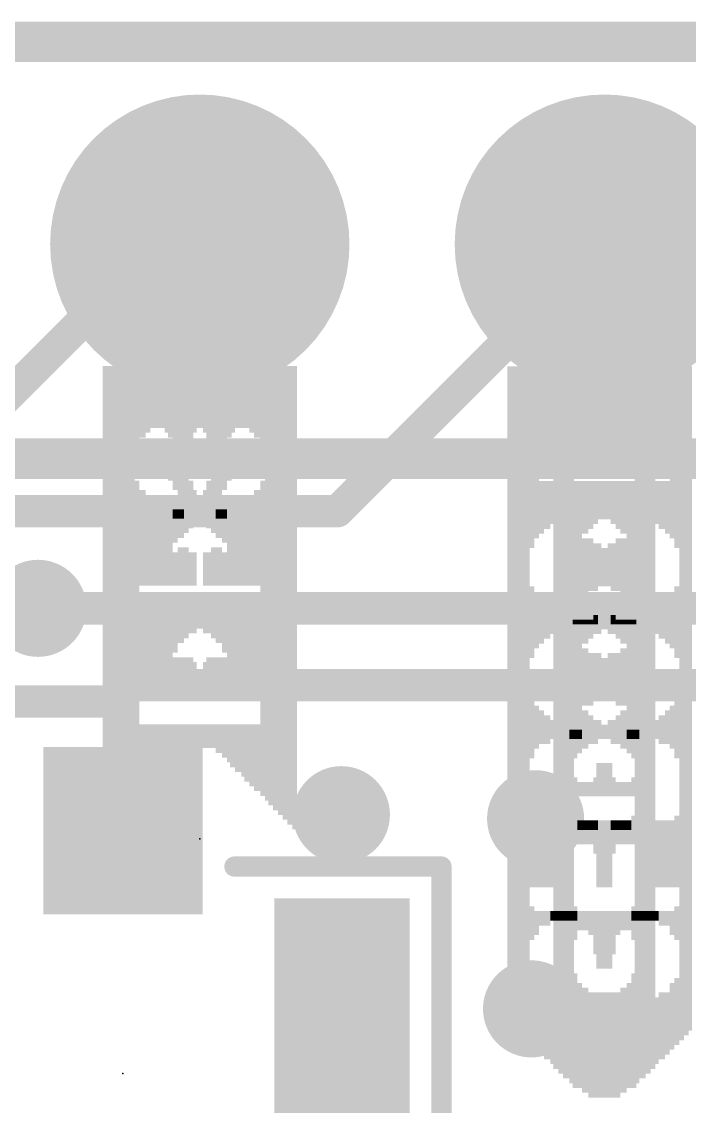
# Model space of a CAD drawing. Extents: x -28 to 74, y -69 to 26.
# Drawn here: x 11.58 to 15.77, y 18.72 to 25.53 of the extents above; entities that cross this region are included whole.
import ezdxf

# ---------------------------------------------------------------- set-up
doc = ezdxf.new("R2010")
doc.units = 0
for name, color, linetype in [('1', 12, 'CONTINUOUS'), ('16', 140, 'CONTINUOUS'), ('17', 183, 'CONTINUOUS'), ('18', 110, 'CONTINUOUS'), ('20', 53, 'CONTINUOUS'), ('21', 41, 'CONTINUOUS'), ('22', 40, 'CONTINUOUS'), ('23', 53, 'CONTINUOUS'), ('24', 53, 'CONTINUOUS'), ('51', 53, 'CONTINUOUS')]:
    doc.layers.add(name, color=color, linetype=linetype)

# ---------------------------------------------------------------- blocks, each defined once
blk = doc.blocks.new('RECT')
blk.add_solid([(-0.5, -0.5), (0.5, -0.5), (-0.5, 0.5), (0.5, 0.5)])
blk = doc.blocks.new('ROUNDP')
at = {"const_width": 0.5}
blk.add_lwpolyline([(0, -0.25, 1), (0, 0.25, 1), (0, -0.25)], format="xyb", dxfattribs=at)
blk = doc.blocks.new('ROUNDV')
at = {"const_width": 0.5}
blk.add_lwpolyline([(0, -0.25, 1), (0, 0.25, 1), (0, -0.25)], format="xyb", dxfattribs=at)

msp = doc.modelspace()

# ---------------------------------------------------------------- linework, layer by layer
at = {"layer": '1'}
for points, const_width in [([(25.4, 25.4), (0, 25.4)], 0.254), ([(8.9154, 22.7838), (17.7038, 22.7838)], 0.254), ([(9.9568, 21.844), (11.684, 21.844)], 0.2032), ([(11.684, 21.844), (19.558, 21.844)], 0.2032), ([(12.1412, 21.2598), (12.2428, 21.3614)], 0.2032), ([(12.2428, 21.3614), (18.669, 21.3614)], 0.2032), ([(9.9568, 21.2598), (12.1412, 21.2598)], 0.2032)]:
    msp.add_lwpolyline(points, dxfattribs=dict(at, const_width=const_width))
at = {"layer": '1', "const_width": 0.1016}
for points in [[(11.684, 21.8948, 1), (11.684, 21.7932)], [(11.684, 21.7932, 1), (11.684, 21.8948)], [(12.2428, 21.4122, 1), (12.2428, 21.3106)], [(12.2787, 21.3255, 1), (12.2069, 21.3973)], [(12.1053, 21.2957, 1), (12.1771, 21.2239)], [(12.1412, 21.209, 1), (12.1412, 21.3106)]]:
    msp.add_lwpolyline(points, format="xyb", dxfattribs=at)
at = {"layer": '16'}
for points, const_width in [([(25.4, 25.4), (0, 25.4)], 0.254), ([(12.446, 24.13), (8.0772, 19.7612)], 0.2032), ([(12.7, 24.13), (12.446, 24.13)], 0.2032), ([(13.5636, 22.4536), (15.24, 24.13)], 0.2032), ([(11.3284, 22.4536), (13.5636, 22.4536)], 0.2032), ([(11.2776, 21.844), (11.684, 21.844)], 0.2032)]:
    msp.add_lwpolyline(points, dxfattribs=dict(at, const_width=const_width))
at = {"layer": '16', "const_width": 0.1016}
for points in [[(12.446, 24.1808, 1), (12.446, 24.0792)], [(12.4819, 24.0941, 1), (12.4101, 24.1659)], [(12.7, 24.0792, 1), (12.7, 24.1808)], [(15.2759, 24.0941, 1), (15.2041, 24.1659)], [(13.5277, 22.4895, 1), (13.5995, 22.4177)], [(13.5636, 22.4028, 1), (13.5636, 22.5044)], [(11.684, 21.7932, 1), (11.684, 21.8948)]]:
    msp.add_lwpolyline(points, format="xyb", dxfattribs=at)
at = {"layer": '20', "const_width": 0.2032}
msp.add_lwpolyline([(25.4, 25.4), (0, 25.4)], dxfattribs=at)
at = {"layer": '21', "const_width": 0.0635}
for points in [[(12.9174, 20.2548, 1), (12.9174, 20.1913)], [(14.2492, 20.223, 1), (14.1857, 20.223)], [(14.2174, 20.1913, 1), (14.2174, 20.2548)]]:
    msp.add_lwpolyline(points, format="xyb", dxfattribs=at)
at = {"layer": '21', "const_width": 0.127}
for points in [[(12.9174, 20.223), (14.2174, 20.223)], [(14.2174, 17.623), (14.2174, 20.223)]]:
    msp.add_lwpolyline(points, dxfattribs=at)
at = {"layer": '23'}
for p in [(12.7, 20.3962), (12.2174, 18.923)]:
    msp.add_point(p, dxfattribs=at)
at = {"layer": '24'}
msp.add_point((12.7, 20.3962), dxfattribs=at)

# ---------------------------------------------------------------- block references
at = {"layer": '1', "xscale": 1.05, "rotation": 270}
msp.add_blockref('RECT', (12.2174, 20.448), dxfattribs=at)
at = {"layer": '1', "xscale": 2.2, "yscale": 0.85, "rotation": 270}
msp.add_blockref('RECT', (13.5924, 18.923), dxfattribs=at)
at = {"layer": '17', "xscale": 1.8796, "yscale": 1.8796, "rotation": 90}
for p in [(12.7, 24.13), (12.7, 24.13), (15.24, 24.13), (15.24, 24.13)]:
    msp.add_blockref('ROUNDP', p, dxfattribs=at)
at = {"layer": '18', "xscale": 0.6096, "yscale": 0.6096}
for p in [(11.684, 21.844), (11.684, 21.844), (13.589, 20.5486), (13.589, 20.5486), (14.8082, 20.5232), (14.8082, 20.5232), (14.7828, 19.3294), (14.7828, 19.3294)]:
    msp.add_blockref('ROUNDV', p, dxfattribs=at)
at = {"layer": '21', "rotation": 90}
for p, xscale, yscale in [((12.105, 21.9112), 2.91, 0.03), ((12.135, 21.9262), 2.88, 0.03), ((12.16, 21.9412), 2.85, 0.02), ((12.19, 21.9562), 2.82, 0.04), ((12.225, 21.9712), 2.79, 0.03), ((12.255, 21.9862), 2.76, 0.03), ((12.28, 22.0012), 2.73, 0.02), ((12.305, 23.0962), 0.54, 0.03), ((12.34, 23.1412), 0.45, 0.04), ((12.375, 23.1562), 0.42, 0.03), ((12.395, 23.1712), 0.39, 0.03), ((12.425, 23.1712), 0.39, 0.03), ((12.46, 23.1712), 0.39, 0.04), ((12.495, 23.1562), 0.42, 0.03), ((12.515, 23.1412), 0.45, 0.03), ((12.545, 23.0062), 0.72, 0.03), ((12.58, 23.0212), 0.69, 0.04), ((12.615, 23.0512), 0.63, 0.03), ((12.645, 23.1112), 0.51, 0.03), ((12.665, 23.1562), 0.42, 0.03), ((12.7, 23.1712), 0.39, 0.04), ((12.735, 23.1862), 0.36, 0.03), ((12.755, 23.1862), 0.36, 0.03), ((12.785, 23.2012), 0.33, 0.03), ((12.82, 23.2012), 0.33, 0.04), ((12.855, 23.2012), 0.33, 0.03), ((12.885, 23.2012), 0.33, 0.03), ((12.905, 23.2012), 0.33, 0.03), ((12.94, 23.1862), 0.36, 0.04), ((12.975, 23.1862), 0.36, 0.03), ((12.995, 23.1712), 0.39, 0.03), ((13.025, 23.1712), 0.39, 0.03), ((13.06, 23.1412), 0.45, 0.04), ((13.095, 23.1112), 0.51, 0.03), ((13.125, 22.0012), 2.73, 0.03), ((13.155, 21.9862), 2.76, 0.03), ((13.185, 21.9712), 2.79, 0.03), ((13.205, 21.9562), 2.82, 0.03), ((13.235, 21.9412), 2.85, 0.03), ((13.265, 21.9262), 2.88, 0.03), ((13.295, 21.9112), 2.91, 0.03), ((14.645, 21.3228), 4.08, 0.03), ((14.675, 21.3078), 4.11, 0.03), ((14.7, 21.2778), 4.17, 0.02), ((14.73, 21.2628), 4.2, 0.04), ((14.765, 23.1828), 0.36, 0.03), ((14.795, 23.1978), 0.33, 0.03), ((14.82, 23.1978), 0.33, 0.02), ((14.845, 23.1978), 0.33, 0.03), ((14.88, 23.1978), 0.33, 0.04), ((14.915, 23.1828), 0.36, 0.03), ((14.935, 21.1578), 4.41, 0.03), ((14.965, 21.1428), 4.44, 0.03), ((15, 21.1278), 4.47, 0.04), ((15.035, 21.1128), 4.5, 0.03), ((15.055, 23.1978), 0.33, 0.03), ((15.085, 23.1978), 0.33, 0.03), ((15.12, 23.1978), 0.33, 0.04), ((15.155, 23.1978), 0.33, 0.03), ((15.185, 23.0928), 0.54, 0.03), ((15.205, 23.0778), 0.57, 0.03), ((15.24, 23.0778), 0.57, 0.04), ((15.275, 23.0778), 0.57, 0.03), ((15.295, 23.0778), 0.57, 0.03), ((15.325, 23.0778), 0.57, 0.03), ((15.36, 23.0778), 0.57, 0.04), ((15.395, 23.0778), 0.57, 0.03), ((15.425, 23.0778), 0.57, 0.03), ((15.445, 23.0778), 0.57, 0.03), ((15.48, 23.0778), 0.57, 0.04), ((15.515, 23.0778), 0.57, 0.03), ((15.535, 23.0778), 0.57, 0.03), ((15.565, 23.0778), 0.57, 0.03), ((15.6, 23.0778), 0.57, 0.04), ((15.635, 23.0778), 0.57, 0.03), ((15.665, 23.0778), 0.57, 0.03), ((15.695, 23.0778), 0.57, 0.03), ((15.725, 21.2478), 4.23, 0.03), ((15.745, 21.2628), 4.2, 0.03), ((15.775, 21.2778), 4.17, 0.03), ((12.515, 22.7512), 0.15, 0.03), ((12.82, 22.5562), 0.54, 0.04), ((12.855, 22.7212), 0.27, 0.03), ((12.885, 22.7512), 0.21, 0.03), ((12.905, 22.7512), 0.15, 0.03), ((12.495, 22.7362), 0.12, 0.03), ((12.785, 22.5262), 0.42, 0.03), ((12.305, 21.6562), 1.98, 0.03), ((12.755, 22.4962), 0.3, 0.03), ((13.095, 22.2862), 0.66, 0.03), ((15.185, 22.5078), 0.27, 0.03), ((15.205, 22.5228), 0.24, 0.03), ((15.24, 22.5228), 0.24, 0.04), ((15.275, 22.5228), 0.24, 0.03), ((15.295, 22.5378), 0.21, 0.03), ((15.325, 22.5378), 0.21, 0.03), ((15.36, 22.5378), 0.21, 0.04), ((15.395, 22.5378), 0.21, 0.03), ((15.425, 22.5378), 0.21, 0.03), ((15.445, 22.5378), 0.21, 0.03), ((15.48, 22.5228), 0.24, 0.04), ((15.515, 22.5228), 0.24, 0.03), ((15.535, 22.5228), 0.24, 0.03), ((15.565, 22.5078), 0.27, 0.03), ((15.6, 22.4928), 0.3, 0.04), ((15.635, 22.4778), 0.33, 0.03), ((15.665, 22.4778), 0.39, 0.03), ((15.695, 22.4478), 0.45, 0.03), ((12.34, 22.4062), 0.36, 0.04), ((12.375, 22.4212), 0.27, 0.03), ((12.735, 22.4812), 0.21, 0.03), ((13.06, 22.2712), 0.57, 0.04), ((12.395, 22.4212), 0.21, 0.03), ((12.425, 22.4212), 0.15, 0.03), ((12.46, 22.4362), 0.12, 0.04), ((12.615, 22.4512), 0.09, 0.03), ((12.645, 22.4512), 0.09, 0.03), ((12.665, 22.4662), 0.12, 0.03), ((12.7, 22.4512), 0.15, 0.04), ((12.855, 22.3912), 0.27, 0.03), ((12.885, 22.3312), 0.33, 0.03), ((12.995, 22.2412), 0.51, 0.03), ((13.025, 22.2562), 0.54, 0.03), ((12.495, 22.4212), 0.09, 0.03), ((12.515, 22.4212), 0.09, 0.03), ((12.545, 22.4362), 0.06, 0.03), ((12.58, 22.4362), 0.06, 0.04), ((12.905, 22.2262), 0.48, 0.03), ((12.94, 22.2262), 0.48, 0.04), ((12.975, 22.2262), 0.48, 0.03), ((15.055, 22.3278), 0.21, 0.03), ((15.085, 22.3578), 0.15, 0.03), ((15.12, 22.3728), 0.12, 0.04), ((15.155, 22.3878), 0.09, 0.03), ((15.325, 22.1178), 0.33, 0.03), ((15.36, 22.1028), 0.36, 0.04), ((15.395, 22.1028), 0.36, 0.03), ((15.425, 22.1178), 0.33, 0.03), ((12.58, 22.1062), 0.24, 0.04), ((12.615, 22.1062), 0.24, 0.03), ((15.24, 22.1028), 0.24, 0.04), ((15.275, 22.1178), 0.27, 0.03), ((15.295, 22.1028), 0.3, 0.03), ((15.445, 22.1028), 0.3, 0.03), ((15.48, 22.1028), 0.3, 0.04), ((15.515, 22.1028), 0.24, 0.03), ((12.515, 22.0762), 0.18, 0.03), ((12.545, 22.0912), 0.21, 0.03), ((12.645, 22.0912), 0.21, 0.03), ((12.665, 22.0912), 0.21, 0.03), ((15.205, 22.1028), 0.12, 0.03), ((15.535, 22.1178), 0.15, 0.03), ((15.055, 21.7578), 0.45, 0.03), ((15.695, 21.7578), 0.45, 0.03), ((15.085, 21.7578), 0.33, 0.03), ((15.12, 21.7578), 0.27, 0.04), ((15.155, 21.7578), 0.21, 0.03), ((15.6, 21.7578), 0.21, 0.04), ((15.635, 21.7578), 0.27, 0.03), ((15.665, 21.7578), 0.33, 0.03), ((12.34, 21.6712), 0.27, 0.04), ((12.375, 21.7012), 0.21, 0.03), ((12.395, 21.7162), 0.18, 0.03), ((12.425, 21.7312), 0.15, 0.03), ((12.46, 21.7462), 0.12, 0.04), ((12.495, 21.7462), 0.12, 0.03), ((12.515, 21.7612), 0.09, 0.03), ((12.545, 21.7612), 0.09, 0.03), ((12.58, 21.7612), 0.09, 0.04), ((12.615, 21.7612), 0.09, 0.03), ((12.645, 21.7612), 0.09, 0.03), ((12.665, 21.7612), 0.09, 0.03), ((12.7, 21.7612), 0.09, 0.04), ((12.735, 21.7462), 0.12, 0.03), ((12.755, 21.7462), 0.12, 0.03), ((12.785, 21.7312), 0.15, 0.03), ((12.82, 21.7162), 0.18, 0.04), ((12.855, 21.6862), 0.24, 0.03), ((12.885, 21.6412), 0.33, 0.03), ((12.905, 21.5512), 0.51, 0.03), ((12.94, 21.5512), 0.51, 0.04), ((12.975, 21.5512), 0.51, 0.03), ((12.995, 21.5512), 0.51, 0.03), ((13.025, 21.5512), 0.51, 0.03), ((13.06, 21.5512), 0.51, 0.04), ((13.095, 21.5512), 0.57, 0.03), ((15.185, 21.7578), 0.15, 0.03), ((15.205, 21.7578), 0.15, 0.03), ((15.24, 21.7578), 0.09, 0.04), ((15.275, 21.7578), 0.09, 0.03), ((15.295, 21.7728), 0.06, 0.03), ((15.445, 21.7578), 0.09, 0.03), ((15.48, 21.7578), 0.09, 0.04), ((15.515, 21.7578), 0.09, 0.03), ((15.535, 21.7578), 0.15, 0.03), ((15.565, 21.7578), 0.15, 0.03), ((15.325, 21.7578), 0.03, 0.03), ((15.36, 21.7578), 0.03, 0.04), ((15.395, 21.7578), 0.03, 0.03), ((15.425, 21.7578), 0.03, 0.03), ((15.36, 21.4128), 0.36, 0.04), ((15.395, 21.4128), 0.36, 0.03), ((12.545, 21.4162), 0.24, 0.03), ((12.58, 21.4162), 0.24, 0.04), ((12.615, 21.4162), 0.24, 0.03), ((12.645, 21.4162), 0.24, 0.03), ((15.24, 21.4128), 0.24, 0.04), ((15.275, 21.4128), 0.3, 0.03), ((15.295, 21.4128), 0.3, 0.03), ((15.325, 21.3978), 0.33, 0.03), ((15.425, 21.3978), 0.33, 0.03), ((15.445, 21.4128), 0.3, 0.03), ((15.48, 21.4128), 0.3, 0.04), ((15.515, 21.4128), 0.24, 0.03), ((12.515, 21.3862), 0.18, 0.03), ((12.665, 21.4012), 0.21, 0.03), ((15.205, 21.4128), 0.12, 0.03), ((15.535, 21.4128), 0.12, 0.03), ((15.055, 21.0978), 0.39, 0.03), ((15.695, 21.0978), 0.39, 0.03), ((15.085, 21.0828), 0.3, 0.03), ((15.12, 21.0828), 0.24, 0.04), ((15.635, 21.0978), 0.21, 0.03), ((15.665, 21.0978), 0.27, 0.03), ((12.34, 20.9062), 0.42, 0.04), ((12.375, 20.9212), 0.39, 0.03), ((12.395, 20.9362), 0.36, 0.03), ((12.425, 20.9512), 0.33, 0.03), ((12.46, 20.9662), 0.3, 0.04), ((12.495, 20.9812), 0.27, 0.03), ((12.515, 20.9962), 0.24, 0.03), ((12.545, 21.0112), 0.21, 0.03), ((12.58, 21.0262), 0.18, 0.04), ((12.615, 21.0412), 0.15, 0.03), ((12.645, 21.0412), 0.15, 0.03), ((12.665, 21.0412), 0.15, 0.03), ((12.7, 21.0412), 0.15, 0.04), ((12.735, 21.0412), 0.15, 0.03), ((12.755, 21.0412), 0.15, 0.03), ((12.785, 21.0412), 0.15, 0.03), ((12.82, 21.0262), 0.18, 0.04), ((12.855, 21.0112), 0.21, 0.03), ((12.885, 20.9962), 0.24, 0.03), ((12.905, 20.9812), 0.27, 0.03), ((12.94, 20.9662), 0.3, 0.04), ((12.975, 20.9512), 0.33, 0.03), ((12.995, 20.9362), 0.36, 0.03), ((13.025, 20.9212), 0.39, 0.03), ((13.06, 20.9062), 0.42, 0.04), ((13.095, 20.9062), 0.48, 0.03), ((15.155, 21.0828), 0.18, 0.03), ((15.185, 21.0678), 0.15, 0.03), ((15.205, 21.0828), 0.12, 0.03), ((15.24, 21.0678), 0.09, 0.04), ((15.275, 21.0678), 0.09, 0.03), ((15.48, 21.0678), 0.09, 0.04), ((15.515, 21.0678), 0.09, 0.03), ((15.535, 21.0678), 0.09, 0.03), ((15.565, 21.0828), 0.12, 0.03), ((15.6, 21.0828), 0.18, 0.04), ((15.295, 21.0378), 0.09, 0.03), ((15.325, 21.0378), 0.09, 0.03), ((15.36, 21.0378), 0.09, 0.04), ((15.395, 21.0528), 0.06, 0.03), ((15.425, 21.0528), 0.06, 0.03), ((15.445, 21.0528), 0.06, 0.03), ((15.205, 20.7528), 0.18, 0.03), ((15.24, 20.7678), 0.21, 0.04), ((15.275, 20.7678), 0.21, 0.03), ((15.445, 20.7678), 0.21, 0.03), ((15.48, 20.7678), 0.21, 0.04), ((15.515, 20.7678), 0.21, 0.03), ((15.535, 20.7678), 0.15, 0.03), ((15.295, 20.7228), 0.12, 0.03), ((15.425, 20.7228), 0.12, 0.03), ((15.325, 20.7078), 0.09, 0.03), ((15.36, 20.7078), 0.09, 0.04), ((15.395, 20.7078), 0.09, 0.03), ((15.055, 20.4828), 0.12, 0.03), ((15.085, 20.4828), 0.06, 0.03), ((15.12, 20.4828), 0.06, 0.04), ((15.155, 20.4828), 0.06, 0.03), ((15.185, 20.4828), 0.06, 0.03), ((15.205, 20.3178), 0.39, 0.03), ((15.24, 20.3028), 0.42, 0.04), ((15.275, 20.3028), 0.42, 0.03), ((15.295, 20.4078), 0.21, 0.03), ((15.325, 20.4378), 0.15, 0.03), ((15.36, 20.4378), 0.15, 0.04), ((15.395, 20.4378), 0.15, 0.03), ((15.425, 20.4378), 0.15, 0.03), ((15.445, 20.4078), 0.21, 0.03), ((15.48, 20.3028), 0.42, 0.04), ((15.515, 20.3028), 0.42, 0.03), ((15.535, 20.3028), 0.42, 0.03), ((15.565, 20.3028), 0.42, 0.03), ((15.6, 20.3028), 0.42, 0.04), ((15.635, 20.3028), 0.42, 0.03), ((15.665, 20.3028), 0.42, 0.03), ((15.695, 20.3178), 0.45, 0.03), ((15.055, 19.8678), 0.21, 0.03), ((15.695, 19.8678), 0.21, 0.03), ((15.085, 19.8828), 0.12, 0.03), ((15.12, 19.8978), 0.09, 0.04), ((15.155, 19.8978), 0.09, 0.03), ((15.185, 19.8828), 0.12, 0.03), ((15.205, 19.8678), 0.15, 0.03), ((15.24, 19.7628), 0.36, 0.04), ((15.275, 19.7628), 0.36, 0.03), ((15.295, 19.8078), 0.27, 0.03), ((15.325, 19.8678), 0.15, 0.03), ((15.36, 19.8828), 0.12, 0.04), ((15.395, 19.8978), 0.09, 0.03), ((15.425, 19.9128), 0.06, 0.03), ((15.445, 19.9128), 0.06, 0.03), ((15.48, 19.9128), 0.06, 0.04), ((15.515, 19.9128), 0.06, 0.03), ((15.535, 19.9128), 0.06, 0.03), ((15.565, 19.9128), 0.06, 0.03), ((15.6, 19.8978), 0.09, 0.04), ((15.635, 19.8978), 0.09, 0.03), ((15.665, 19.8678), 0.15, 0.03), ((15.205, 19.6428), 0.12, 0.03), ((15.48, 19.3128), 0.84, 0.04), ((15.515, 19.6428), 0.18, 0.03), ((15.535, 19.6428), 0.12, 0.03), ((15.445, 19.2678), 0.81, 0.03), ((15.425, 19.1928), 0.72, 0.03), ((15.055, 19.1778), 0.69, 0.03), ((15.085, 19.1628), 0.66, 0.03), ((15.395, 19.1628), 0.66, 0.03), ((15.665, 19.2828), 0.42, 0.03), ((15.695, 19.3128), 0.42, 0.03), ((15.12, 19.1328), 0.66, 0.04), ((15.155, 19.1028), 0.66, 0.03), ((15.185, 19.1028), 0.66, 0.03), ((15.205, 19.1028), 0.66, 0.03), ((15.24, 19.1028), 0.66, 0.04), ((15.275, 19.1028), 0.66, 0.03), ((15.295, 19.1028), 0.66, 0.03), ((15.325, 19.1028), 0.66, 0.03), ((15.36, 19.1328), 0.66, 0.04), ((15.515, 19.1778), 0.51, 0.03), ((15.6, 19.2228), 0.42, 0.04), ((15.635, 19.2378), 0.39, 0.03), ((14.765, 19.2678), 0.27, 0.03), ((14.795, 19.2378), 0.27, 0.03), ((14.82, 19.2228), 0.3, 0.02), ((14.845, 19.2078), 0.33, 0.03), ((14.88, 19.1928), 0.36, 0.04), ((14.915, 19.1928), 0.42, 0.03), ((15.535, 19.1778), 0.45, 0.03), ((15.565, 19.1928), 0.42, 0.03)]:
    msp.add_blockref('RECT', p, dxfattribs=dict(at, xscale=xscale, yscale=yscale))
at = {"layer": '22', "rotation": 90}
for p, xscale, yscale in [((12.105, 21.9112), 2.91, 0.03), ((12.135, 21.9262), 2.88, 0.03), ((12.165, 21.9412), 2.85, 0.03), ((12.195, 21.9562), 2.82, 0.03), ((12.215, 21.9712), 2.79, 0.03), ((12.245, 21.9862), 2.76, 0.03), ((12.275, 22.0012), 2.73, 0.03), ((12.305, 23.1112), 0.51, 0.03), ((12.34, 23.1412), 0.45, 0.04), ((12.375, 23.1712), 0.39, 0.03), ((12.405, 23.1712), 0.39, 0.03), ((12.425, 23.1862), 0.36, 0.03), ((12.46, 23.1862), 0.36, 0.04), ((12.495, 23.2012), 0.33, 0.03), ((12.515, 23.2012), 0.33, 0.03), ((12.545, 23.2012), 0.33, 0.03), ((12.58, 23.2012), 0.33, 0.04), ((12.615, 23.2012), 0.33, 0.03), ((12.645, 23.1862), 0.36, 0.03), ((12.665, 23.1862), 0.36, 0.03), ((12.7, 23.1712), 0.39, 0.04), ((12.735, 23.1562), 0.42, 0.03), ((12.755, 23.1112), 0.51, 0.03), ((12.785, 23.0512), 0.63, 0.03), ((12.82, 23.0212), 0.69, 0.04), ((12.855, 23.0062), 0.72, 0.03), ((12.885, 23.1412), 0.45, 0.03), ((12.905, 23.1562), 0.42, 0.03), ((12.94, 23.1712), 0.39, 0.04), ((12.975, 23.1712), 0.39, 0.03), ((13.005, 23.1712), 0.39, 0.03), ((13.025, 23.1562), 0.42, 0.03), ((13.06, 23.1412), 0.45, 0.04), ((13.095, 23.0962), 0.54, 0.03), ((13.12, 22.0012), 2.73, 0.02), ((13.145, 21.9862), 2.76, 0.03), ((13.175, 21.9712), 2.79, 0.03), ((13.21, 21.9562), 2.82, 0.04), ((13.24, 21.9412), 2.85, 0.02), ((13.265, 21.9262), 2.88, 0.03), ((13.295, 21.9112), 2.91, 0.03), ((14.645, 21.3228), 4.08, 0.03), ((14.675, 21.3078), 4.11, 0.03), ((14.705, 21.2778), 4.17, 0.03), ((14.735, 21.2628), 4.2, 0.03), ((14.755, 21.2478), 4.23, 0.03), ((14.785, 23.0778), 0.57, 0.03), ((14.815, 23.0778), 0.57, 0.03), ((14.845, 23.0778), 0.57, 0.03), ((14.88, 23.0778), 0.57, 0.04), ((14.915, 23.0778), 0.57, 0.03), ((14.945, 23.0778), 0.57, 0.03), ((14.965, 23.0778), 0.57, 0.03), ((15, 23.0778), 0.57, 0.04), ((15.035, 23.0778), 0.57, 0.03), ((15.055, 23.0778), 0.57, 0.03), ((15.085, 23.0778), 0.57, 0.03), ((15.12, 23.0778), 0.57, 0.04), ((15.155, 23.0778), 0.57, 0.03), ((15.185, 23.0778), 0.57, 0.03), ((15.205, 23.0778), 0.57, 0.03), ((15.24, 23.0778), 0.57, 0.04), ((15.275, 23.0778), 0.57, 0.03), ((15.295, 23.0928), 0.54, 0.03), ((15.325, 23.1978), 0.33, 0.03), ((15.36, 23.1978), 0.33, 0.04), ((15.395, 23.1978), 0.33, 0.03), ((15.425, 23.1978), 0.33, 0.03), ((15.445, 21.1128), 4.5, 0.03), ((15.48, 21.1278), 4.47, 0.04), ((15.515, 21.1428), 4.44, 0.03), ((15.545, 21.1578), 4.41, 0.03), ((15.565, 23.1828), 0.36, 0.03), ((15.6, 23.1978), 0.33, 0.04), ((15.635, 23.1978), 0.33, 0.03), ((15.66, 23.1978), 0.33, 0.02), ((15.685, 23.1978), 0.33, 0.03), ((15.715, 23.1828), 0.36, 0.03), ((15.75, 21.2628), 4.2, 0.04), ((15.78, 21.2778), 4.17, 0.02), ((12.495, 22.7512), 0.15, 0.03), ((12.515, 22.7512), 0.21, 0.03), ((12.545, 22.7212), 0.27, 0.03), ((12.58, 22.5562), 0.54, 0.04), ((12.885, 22.7512), 0.15, 0.03), ((12.905, 22.7362), 0.12, 0.03), ((12.615, 22.5262), 0.42, 0.03), ((12.305, 22.2862), 0.66, 0.03), ((12.645, 22.4962), 0.3, 0.03), ((13.095, 21.6562), 1.98, 0.03), ((14.785, 22.4478), 0.45, 0.03), ((14.815, 22.4778), 0.39, 0.03), ((14.845, 22.4778), 0.33, 0.03), ((14.88, 22.4928), 0.3, 0.04), ((14.915, 22.5078), 0.27, 0.03), ((14.945, 22.5228), 0.24, 0.03), ((14.965, 22.5228), 0.24, 0.03), ((15, 22.5228), 0.24, 0.04), ((15.035, 22.5378), 0.21, 0.03), ((15.055, 22.5378), 0.21, 0.03), ((15.085, 22.5378), 0.21, 0.03), ((15.12, 22.5378), 0.21, 0.04), ((15.155, 22.5378), 0.21, 0.03), ((15.185, 22.5378), 0.21, 0.03), ((15.205, 22.5228), 0.24, 0.03), ((15.24, 22.5228), 0.24, 0.04), ((15.275, 22.5228), 0.24, 0.03), ((15.295, 22.5078), 0.27, 0.03), ((12.34, 22.2712), 0.57, 0.04), ((12.665, 22.4812), 0.21, 0.03), ((13.025, 22.4212), 0.27, 0.03), ((13.06, 22.4062), 0.36, 0.04), ((12.375, 22.2562), 0.54, 0.03), ((12.405, 22.2412), 0.51, 0.03), ((12.515, 22.3312), 0.33, 0.03), ((12.545, 22.3912), 0.27, 0.03), ((12.7, 22.4512), 0.15, 0.04), ((12.735, 22.4662), 0.12, 0.03), ((12.755, 22.4512), 0.09, 0.03), ((12.785, 22.4512), 0.09, 0.03), ((12.94, 22.4362), 0.12, 0.04), ((12.975, 22.4212), 0.15, 0.03), ((13.005, 22.4212), 0.21, 0.03), ((12.425, 22.2262), 0.48, 0.03), ((12.46, 22.2262), 0.48, 0.04), ((12.495, 22.2262), 0.48, 0.03), ((12.82, 22.4362), 0.06, 0.04), ((12.855, 22.4362), 0.06, 0.03), ((12.885, 22.4212), 0.09, 0.03), ((12.905, 22.4212), 0.09, 0.03), ((15.325, 22.3878), 0.09, 0.03), ((15.36, 22.3728), 0.12, 0.04), ((15.395, 22.3578), 0.15, 0.03), ((15.425, 22.3278), 0.21, 0.03), ((15.055, 22.1178), 0.33, 0.03), ((15.085, 22.1028), 0.36, 0.03), ((15.12, 22.1028), 0.36, 0.04), ((15.155, 22.1178), 0.33, 0.03), ((12.785, 22.1062), 0.24, 0.03), ((12.82, 22.1062), 0.24, 0.04), ((14.965, 22.1028), 0.24, 0.03), ((15, 22.1028), 0.3, 0.04), ((15.035, 22.1028), 0.3, 0.03), ((15.185, 22.1028), 0.3, 0.03), ((15.205, 22.1178), 0.27, 0.03), ((15.24, 22.1028), 0.24, 0.04), ((12.735, 22.0912), 0.21, 0.03), ((12.755, 22.0912), 0.21, 0.03), ((12.855, 22.0912), 0.21, 0.03), ((12.885, 22.0762), 0.18, 0.03), ((14.945, 22.1178), 0.15, 0.03), ((15.275, 22.1028), 0.12, 0.03), ((14.785, 21.7578), 0.45, 0.03), ((15.425, 21.7578), 0.45, 0.03), ((14.815, 21.7578), 0.33, 0.03), ((14.845, 21.7578), 0.27, 0.03), ((14.88, 21.7578), 0.21, 0.04), ((15.325, 21.7578), 0.21, 0.03), ((15.36, 21.7578), 0.27, 0.04), ((15.395, 21.7578), 0.33, 0.03), ((12.305, 21.5512), 0.57, 0.03), ((12.34, 21.5512), 0.51, 0.04), ((12.375, 21.5512), 0.51, 0.03), ((12.405, 21.5512), 0.51, 0.03), ((12.425, 21.5512), 0.51, 0.03), ((12.46, 21.5512), 0.51, 0.04), ((12.495, 21.5512), 0.51, 0.03), ((12.515, 21.6412), 0.33, 0.03), ((12.545, 21.6862), 0.24, 0.03), ((12.58, 21.7162), 0.18, 0.04), ((12.615, 21.7312), 0.15, 0.03), ((12.645, 21.7462), 0.12, 0.03), ((12.665, 21.7462), 0.12, 0.03), ((12.7, 21.7612), 0.09, 0.04), ((12.735, 21.7612), 0.09, 0.03), ((12.755, 21.7612), 0.09, 0.03), ((12.785, 21.7612), 0.09, 0.03), ((12.82, 21.7612), 0.09, 0.04), ((12.855, 21.7612), 0.09, 0.03), ((12.885, 21.7612), 0.09, 0.03), ((12.905, 21.7462), 0.12, 0.03), ((12.94, 21.7462), 0.12, 0.04), ((12.975, 21.7312), 0.15, 0.03), ((13.005, 21.7162), 0.18, 0.03), ((13.025, 21.7012), 0.21, 0.03), ((13.06, 21.6712), 0.27, 0.04), ((14.915, 21.7578), 0.15, 0.03), ((14.945, 21.7578), 0.15, 0.03), ((14.965, 21.7578), 0.09, 0.03), ((15, 21.7578), 0.09, 0.04), ((15.035, 21.7578), 0.09, 0.03), ((15.185, 21.7728), 0.06, 0.03), ((15.205, 21.7578), 0.09, 0.03), ((15.24, 21.7578), 0.09, 0.04), ((15.275, 21.7578), 0.15, 0.03), ((15.295, 21.7578), 0.15, 0.03), ((15.055, 21.7578), 0.03, 0.03), ((15.085, 21.7578), 0.03, 0.03), ((15.12, 21.7578), 0.03, 0.04), ((15.155, 21.7578), 0.03, 0.03), ((15.085, 21.4128), 0.36, 0.03), ((15.12, 21.4128), 0.36, 0.04), ((12.755, 21.4162), 0.24, 0.03), ((12.785, 21.4162), 0.24, 0.03), ((12.82, 21.4162), 0.24, 0.04), ((12.855, 21.4162), 0.24, 0.03), ((14.965, 21.4128), 0.24, 0.03), ((15, 21.4128), 0.3, 0.04), ((15.035, 21.4128), 0.3, 0.03), ((15.055, 21.3978), 0.33, 0.03), ((15.155, 21.3978), 0.33, 0.03), ((15.185, 21.4128), 0.3, 0.03), ((15.205, 21.4128), 0.3, 0.03), ((15.24, 21.4128), 0.24, 0.04), ((12.735, 21.4012), 0.21, 0.03), ((12.885, 21.3862), 0.18, 0.03), ((14.945, 21.4128), 0.12, 0.03), ((15.275, 21.4128), 0.12, 0.03), ((14.785, 21.0978), 0.39, 0.03), ((15.425, 21.0978), 0.39, 0.03), ((14.815, 21.0978), 0.27, 0.03), ((14.845, 21.0978), 0.21, 0.03), ((15.36, 21.0828), 0.24, 0.04), ((15.395, 21.0828), 0.3, 0.03), ((12.305, 20.9062), 0.48, 0.03), ((12.34, 20.9062), 0.42, 0.04), ((12.375, 20.9212), 0.39, 0.03), ((12.405, 20.9362), 0.36, 0.03), ((12.425, 20.9512), 0.33, 0.03), ((12.46, 20.9662), 0.3, 0.04), ((12.495, 20.9812), 0.27, 0.03), ((12.515, 20.9962), 0.24, 0.03), ((12.545, 21.0112), 0.21, 0.03), ((12.58, 21.0262), 0.18, 0.04), ((12.615, 21.0412), 0.15, 0.03), ((12.645, 21.0412), 0.15, 0.03), ((12.665, 21.0412), 0.15, 0.03), ((12.7, 21.0412), 0.15, 0.04), ((12.735, 21.0412), 0.15, 0.03), ((12.755, 21.0412), 0.15, 0.03), ((12.785, 21.0412), 0.15, 0.03), ((12.82, 21.0262), 0.18, 0.04), ((12.855, 21.0112), 0.21, 0.03), ((12.885, 20.9962), 0.24, 0.03), ((12.905, 20.9812), 0.27, 0.03), ((12.94, 20.9662), 0.3, 0.04), ((12.975, 20.9512), 0.33, 0.03), ((13.005, 20.9362), 0.36, 0.03), ((13.025, 20.9212), 0.39, 0.03), ((13.06, 20.9062), 0.42, 0.04), ((14.88, 21.0828), 0.18, 0.04), ((14.915, 21.0828), 0.12, 0.03), ((14.945, 21.0678), 0.09, 0.03), ((14.965, 21.0678), 0.09, 0.03), ((15, 21.0678), 0.09, 0.04), ((15.205, 21.0678), 0.09, 0.03), ((15.24, 21.0678), 0.09, 0.04), ((15.275, 21.0828), 0.12, 0.03), ((15.295, 21.0678), 0.15, 0.03), ((15.325, 21.0828), 0.18, 0.03), ((15.035, 21.0528), 0.06, 0.03), ((15.055, 21.0528), 0.06, 0.03), ((15.085, 21.0528), 0.06, 0.03), ((15.12, 21.0378), 0.09, 0.04), ((15.155, 21.0378), 0.09, 0.03), ((15.185, 21.0378), 0.09, 0.03), ((14.945, 20.7678), 0.15, 0.03), ((14.965, 20.7678), 0.21, 0.03), ((15, 20.7678), 0.21, 0.04), ((15.035, 20.7678), 0.21, 0.03), ((15.205, 20.7678), 0.21, 0.03), ((15.24, 20.7678), 0.21, 0.04), ((15.275, 20.7528), 0.18, 0.03), ((15.055, 20.7228), 0.12, 0.03), ((15.185, 20.7228), 0.12, 0.03), ((15.085, 20.7078), 0.09, 0.03), ((15.12, 20.7078), 0.09, 0.04), ((15.155, 20.7078), 0.09, 0.03), ((14.785, 20.3178), 0.45, 0.03), ((14.815, 20.3028), 0.42, 0.03), ((14.845, 20.3028), 0.42, 0.03), ((14.88, 20.3028), 0.42, 0.04), ((14.915, 20.3028), 0.42, 0.03), ((14.945, 20.3028), 0.42, 0.03), ((14.965, 20.3028), 0.42, 0.03), ((15, 20.3028), 0.42, 0.04), ((15.035, 20.4078), 0.21, 0.03), ((15.055, 20.4378), 0.15, 0.03), ((15.085, 20.4378), 0.15, 0.03), ((15.12, 20.4378), 0.15, 0.04), ((15.155, 20.4378), 0.15, 0.03), ((15.185, 20.4078), 0.21, 0.03), ((15.205, 20.3028), 0.42, 0.03), ((15.24, 20.3028), 0.42, 0.04), ((15.275, 20.3178), 0.39, 0.03), ((15.295, 20.4828), 0.06, 0.03), ((15.325, 20.4828), 0.06, 0.03), ((15.36, 20.4828), 0.06, 0.04), ((15.395, 20.4828), 0.06, 0.03), ((15.425, 20.4828), 0.12, 0.03), ((14.785, 19.8678), 0.21, 0.03), ((15.425, 19.8678), 0.21, 0.03), ((14.815, 19.8678), 0.15, 0.03), ((14.845, 19.8978), 0.09, 0.03), ((14.88, 19.8978), 0.09, 0.04), ((14.915, 19.9128), 0.06, 0.03), ((14.945, 19.9128), 0.06, 0.03), ((14.965, 19.9128), 0.06, 0.03), ((15, 19.9128), 0.06, 0.04), ((15.035, 19.9128), 0.06, 0.03), ((15.055, 19.9128), 0.06, 0.03), ((15.085, 19.8978), 0.09, 0.03), ((15.12, 19.8828), 0.12, 0.04), ((15.155, 19.8678), 0.15, 0.03), ((15.185, 19.8078), 0.27, 0.03), ((15.205, 19.7628), 0.36, 0.03), ((15.24, 19.7628), 0.36, 0.04), ((15.275, 19.8678), 0.15, 0.03), ((15.295, 19.8828), 0.12, 0.03), ((15.325, 19.8978), 0.09, 0.03), ((15.36, 19.8978), 0.09, 0.04), ((15.395, 19.8828), 0.12, 0.03), ((14.945, 19.6428), 0.12, 0.03), ((14.965, 19.6428), 0.18, 0.03), ((15, 19.3128), 0.84, 0.04), ((15.275, 19.6428), 0.12, 0.03), ((15.035, 19.2678), 0.81, 0.03), ((15.055, 19.1928), 0.72, 0.03), ((14.785, 19.3128), 0.42, 0.03), ((14.815, 19.2828), 0.42, 0.03), ((15.085, 19.1628), 0.66, 0.03), ((15.395, 19.1628), 0.66, 0.03), ((15.425, 19.1778), 0.69, 0.03), ((14.845, 19.2378), 0.39, 0.03), ((14.88, 19.2228), 0.42, 0.04), ((14.965, 19.1778), 0.51, 0.03), ((15.12, 19.1328), 0.66, 0.04), ((15.155, 19.1028), 0.66, 0.03), ((15.185, 19.1028), 0.66, 0.03), ((15.205, 19.1028), 0.66, 0.03), ((15.24, 19.1028), 0.66, 0.04), ((15.275, 19.1028), 0.66, 0.03), ((15.295, 19.1028), 0.66, 0.03), ((15.325, 19.1028), 0.66, 0.03), ((15.36, 19.1328), 0.66, 0.04), ((14.915, 19.1928), 0.42, 0.03), ((14.945, 19.1778), 0.45, 0.03), ((15.565, 19.1928), 0.42, 0.03), ((15.6, 19.1928), 0.36, 0.04), ((15.635, 19.2078), 0.33, 0.03), ((15.66, 19.2228), 0.3, 0.02), ((15.685, 19.2378), 0.27, 0.03), ((15.715, 19.2678), 0.27, 0.03)]:
    msp.add_blockref('RECT', p, dxfattribs=dict(at, xscale=xscale, yscale=yscale))
at = {"layer": '51', "xscale": 0.508, "yscale": 0.508}
for p in [(12.7, 24.13), (15.24, 24.13)]:
    msp.add_blockref('RECT', p, dxfattribs=at)

doc.saveas('drawing.dxf')
